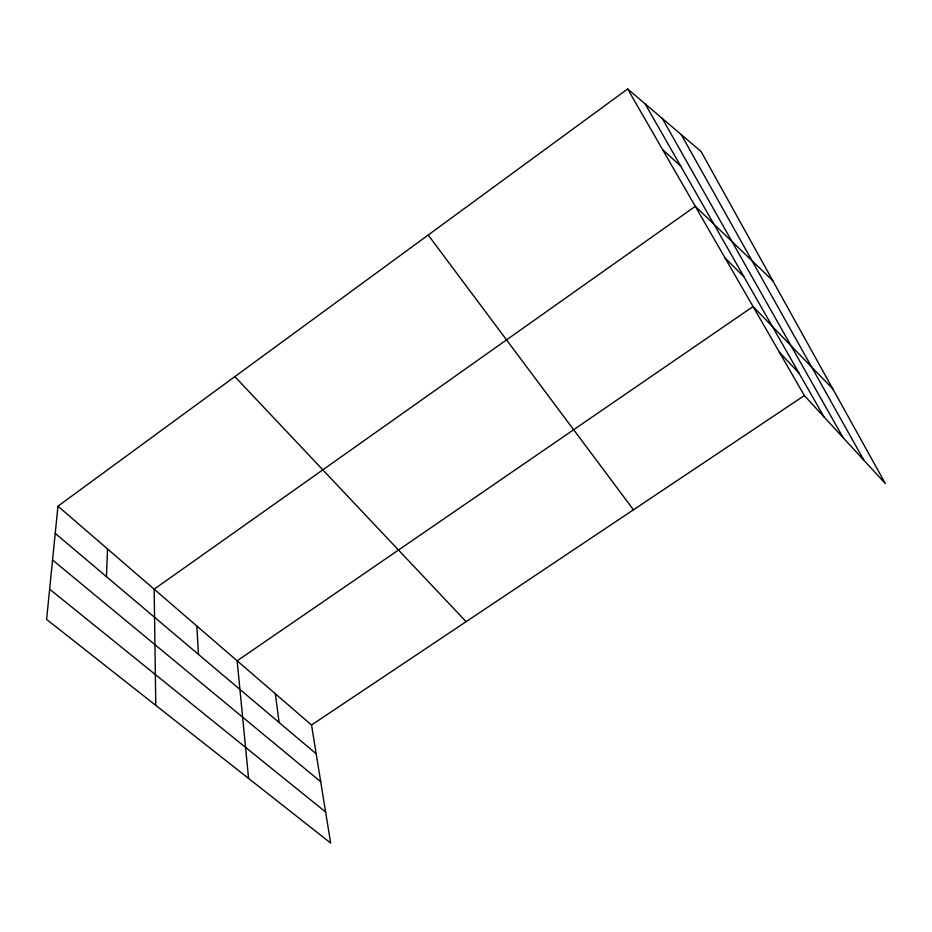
<?xml version="1.0" encoding="UTF-8"?>
<svg xmlns="http://www.w3.org/2000/svg" width="932" height="932" viewBox="0 0 932 932"><rect width="100%" height="100%" fill="white"/><g stroke="black" fill="none" stroke-linecap="round" stroke-linejoin="round"><path stroke-width="1.4" d="M106.469 576.675L107.541 548.96M57.959 506.169L46.6 619.419L330.65 843.041L311.533 725.003L57.959 506.169L627.644 88.959L701.039 151.462L885.4 483.626L804.363 395.552L627.644 88.959M311.533 725.003L804.363 395.552M49.629 589.187L325.629 812.017M52.565 560.004L320.725 781.727M55.233 533.395L316.204 753.837M662.605 149.621L680.686 166.082M772.721 280.614L695.295 206.333L154.164 589.187L155.784 705.373M725.061 257.966L744.016 276.897M832.835 388.924L753.068 306.546L237.147 660.811L248.576 778.43M779.455 352.331L798.945 373.021M234.852 376.633L466.105 621.667M428.196 235.027L633.457 509.792M645.119 103.836L824.028 416.919M662.291 118.469L843.134 437.69M681.257 134.616L863.964 460.326M275.336 693.769L279.111 722.51M196.827 626.013L198.481 654.392"/></g></svg>
